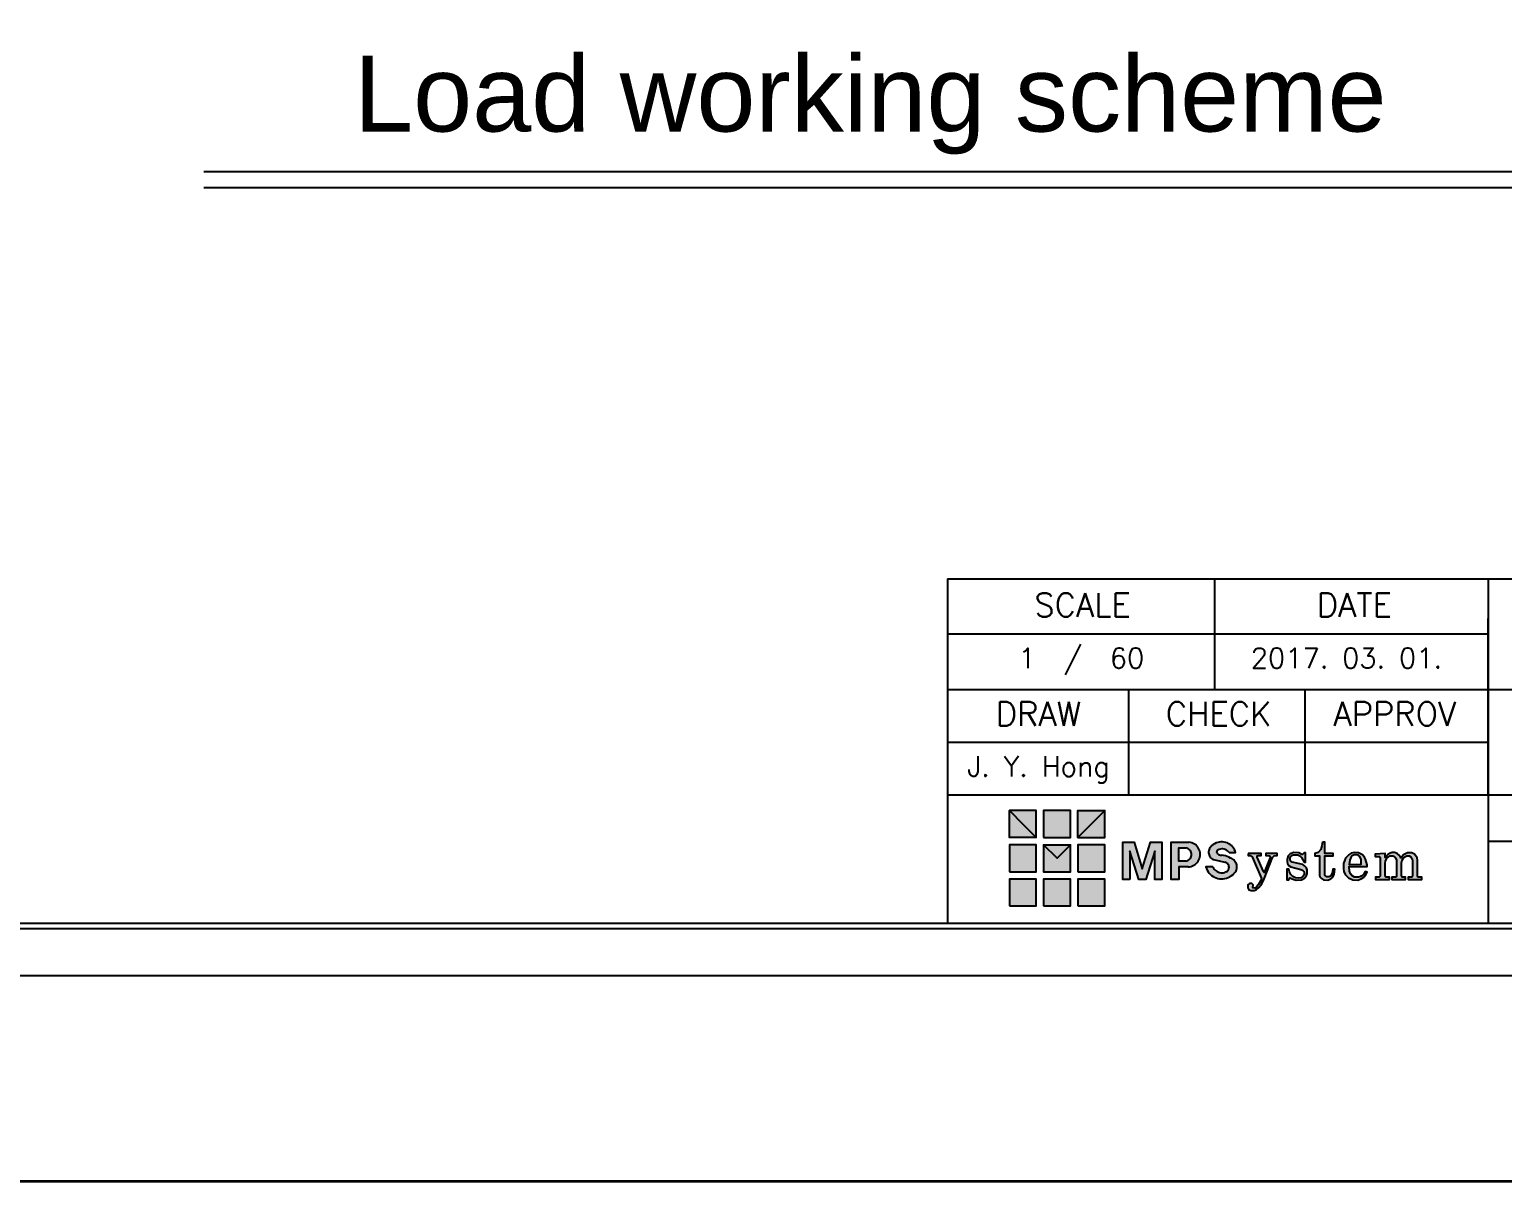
# Model space of a CAD drawing. Header units: millimetres. Extents: x -5 to 1510635, y -6 to 71285.
# Drawn here: x 1271271 to 1277207, y -5 to 4644 of the extents above; entities that cross this region are included whole.
import ezdxf
from ezdxf.enums import TextEntityAlignment as Align

# ---------------------------------------------------------------- set-up
doc = ezdxf.new("R2010")
doc.units = ezdxf.units.MM
doc.header["$LTSCALE"] = 1000
for name, color, linetype in [('10', 3, 'Continuous'), ('2', 42, 'Continuous'), ('3', 3, 'Continuous'), ('MP-2', 42, 'Continuous'), ('MP-3', 3, 'Continuous'), ('MP-7', 7, 'Continuous')]:
    doc.layers.add(name, color=color, linetype=linetype)
doc.styles.add('MPS', font='arial.ttf')
doc.styles.add('ROMANS', font='ROMANS.shx')

# ---------------------------------------------------------------- blocks, each defined once
blk = doc.blocks.new('MP LOGO')
h = blk.add_hatch(color=20)
h.paths.add_polyline_path([(9, 55), (0, 64), (0, 46), (18, 46)])
h.paths.add_polyline_path([(18, 41), (0, 41), (0, 23), (18, 23)])
h.paths.add_polyline_path([(32, 32), (23, 41), (23, 23), (41, 23), (41, 41)])
h.paths.add_polyline_path([(64, 23), (64, 41), (46, 41), (46, 23)])
h.paths.add_polyline_path([(64, 46), (64, 64), (55, 55), (46, 46)])
h.paths.add_polyline_path([(64, 18), (46, 18), (46, 0), (64, 0)])
h.paths.add_polyline_path([(0, 0), (18, 0), (18, 18), (0, 18)])
h = blk.add_hatch(color=131)
h.paths.add_polyline_path([(18, 64), (0, 64), (9, 55), (18, 46)])
h.paths.add_polyline_path([(41, 64), (23, 64), (23, 46), (41, 46)])
h.paths.add_polyline_path([(64, 64), (46, 64), (46, 46), (55, 55)])
h.paths.add_polyline_path([(41, 41), (23, 41), (32, 32)])
h.paths.add_polyline_path([(41, 18), (23, 18), (23, 0), (41, 0)])
at = {"color": 131}
for points in [[(9, 55), (18, 46), (18, 64), (0, 64)], [(23, 46), (41, 46), (41, 64), (23, 64)], [(55, 55), (46, 46), (46, 64), (64, 64)], [(23, 0), (41, 0), (41, 18), (23, 18)]]:
    blk.add_lwpolyline(points, close=True, dxfattribs=at)
at = {"color": 20}
for points in [[(9, 55), (18, 46), (0, 46), (0, 64)], [(55, 55), (46, 46), (64, 46), (64, 64)], [(0, 23), (18, 23), (18, 41), (0, 41)], [(32, 32), (23, 41), (23, 23), (41, 23), (41, 41)], [(46, 23), (64, 23), (64, 41), (46, 41)], [(0, 0), (18, 0), (18, 18), (0, 18)], [(46, 0), (64, 0), (64, 18), (46, 18)]]:
    blk.add_lwpolyline(points, close=True, dxfattribs=at)
at = {"color": 143}
blk.add_lwpolyline([(23, 41), (41, 41), (32, 32), (32, 32)], close=True, dxfattribs=at)
blk = doc.blocks.new('MP LOGO 02')
at = {"layer": 'MP-2'}
h = blk.add_hatch(color=256, dxfattribs=at)
h.paths.add_polyline_path([(8.379, 4.285), (7.624, 4.285), (7.624, 1.785), (8.092, 1.785), (8.092, 3.686), (8.692, 1.785), (9.16, 1.785), (9.758, 3.686), (9.758, 1.785), (10.227, 1.785), (10.227, 4.285), (9.472, 4.285), (8.925, 2.489)])
h.paths.add_polyline_path([(10.859, 1.785), (11.381, 1.785), (11.381, 2.619), (12.004, 2.619), (12.105, 2.628), (12.203, 2.649), (12.298, 2.683), (12.389, 2.727), (12.472, 2.781), (12.55, 2.845), (12.619, 2.92), (12.678, 3), (12.728, 3.088), (12.766, 3.181), (12.793, 3.277), (12.808, 3.377), (12.812, 3.477), (12.802, 3.578), (12.781, 3.676), (12.749, 3.771), (12.705, 3.862), (12.651, 3.946), (12.586, 4.024), (12.514, 4.093), (12.433, 4.153), (12.346, 4.203), (12.253, 4.242), (12.156, 4.269), (12.057, 4.285), (10.859, 4.285)])
h.paths.add_polyline_path([(11.381, 3.894), (11.849, 3.894), (11.918, 3.88), (11.986, 3.855), (12.047, 3.819), (12.103, 3.772), (12.15, 3.719), (12.188, 3.658), (12.216, 3.592), (12.233, 3.524), (12.239, 3.452), (12.233, 3.381), (12.216, 3.311), (12.188, 3.245), (12.15, 3.184), (12.103, 3.131), (12.047, 3.086), (11.986, 3.05), (11.918, 3.024), (11.849, 3.009), (11.381, 3.009)], flags=16)
h.paths.add_polyline_path([(14.022, 3.764), (14.097, 3.798), (14.176, 3.82), (14.258, 3.83), (14.34, 3.828), (14.421, 3.814), (14.499, 3.789), (14.572, 3.751), (14.64, 3.704), (14.7, 3.647), (14.75, 3.582), (15.193, 3.582), (15.159, 3.687), (15.114, 3.789), (15.058, 3.884), (14.991, 3.972), (14.914, 4.051), (14.828, 4.122), (14.735, 4.182), (14.636, 4.231), (14.532, 4.268), (14.424, 4.294), (14.315, 4.307), (14.204, 4.307), (14.094, 4.294), (13.986, 4.268), (13.881, 4.231), (13.783, 4.182), (13.69, 4.122), (13.604, 4.052), (13.527, 3.972), (13.478, 3.916), (13.438, 3.854), (13.407, 3.786), (13.385, 3.715), (13.375, 3.641), (13.375, 3.567), (13.385, 3.493), (13.405, 3.421), (13.436, 3.354), (13.476, 3.291), (13.524, 3.234), (13.579, 3.186), (13.642, 3.145), (13.709, 3.114), (14.464, 2.931), (14.547, 2.909), (14.645, 2.844), (14.718, 2.747), (14.751, 2.633), (14.744, 2.516), (14.699, 2.408), (14.62, 2.322), (14.542, 2.28), (14.46, 2.251), (14.375, 2.231), (14.288, 2.224), (14.201, 2.227), (14.114, 2.242), (14.031, 2.268), (13.951, 2.304), (13.877, 2.35), (13.809, 2.406), (13.75, 2.47), (13.699, 2.541), (13.657, 2.619), (13.189, 2.619), (13.227, 2.507), (13.278, 2.402), (13.34, 2.3), (13.411, 2.208), (13.492, 2.123), (13.582, 2.046), (13.678, 1.98), (13.781, 1.923), (13.891, 1.879), (14.003, 1.845), (14.119, 1.824), (14.236, 1.816), (14.354, 1.82), (14.47, 1.835), (14.584, 1.864), (14.694, 1.903), (14.8, 1.954), (14.9, 2.017), (14.993, 2.089), (15.078, 2.17), (15.153, 2.261), (15.219, 2.357), (15.249, 2.433), (15.267, 2.512), (15.276, 2.592), (15.274, 2.673), (15.262, 2.752), (15.24, 2.83), (15.209, 2.905), (15.168, 2.974), (15.12, 3.038), (15.063, 3.095), (14.999, 3.145), (14.929, 3.186), (14.855, 3.217), (14.742, 3.273), (14.625, 3.319), (14.504, 3.356), (14.381, 3.383), (14.257, 3.399), (14.179, 3.405), (14.103, 3.425), (14.032, 3.457), (13.953, 3.516), (13.917, 3.586), (13.922, 3.669), (13.967, 3.738)])
h.paths.add_polyline_path([(16.647, 3.285), (16.647, 3.36), (16.696, 3.397), (16.908, 3.397), (16.908, 3.522), (16.027, 3.522), (16.027, 3.397), (16.164, 3.385), (16.299, 3.298), (16.933, 1.846), (16.894, 1.711), (16.734, 1.438), (16.597, 1.276), (16.474, 1.203), (16.349, 1.215), (16.374, 1.413), (16.287, 1.513), (16.126, 1.513), (16.014, 1.425), (16.002, 1.215), (16.089, 1.091), (16.237, 1.028), (16.436, 1.028), (16.573, 1.078), (16.759, 1.226), (16.944, 1.488), (17.106, 1.823), (17.676, 3.248), (17.788, 3.36), (17.973, 3.397), (17.973, 3.522), (17.229, 3.522), (17.229, 3.397), (17.453, 3.373), (17.503, 3.31), (17.503, 3.248), (17.118, 2.256), (17.056, 2.318)])
h.paths.add_polyline_path([(18.991, 2.938), (18.893, 3.013), (18.855, 3.087), (18.855, 3.237), (18.893, 3.31), (19.005, 3.41), (19.078, 3.435), (19.376, 3.422), (19.5, 3.36), (19.623, 3.248), (19.785, 2.938), (19.885, 2.938), (19.885, 3.558), (19.785, 3.558), (19.674, 3.433), (19.438, 3.558), (19.103, 3.583), (18.855, 3.497), (18.72, 3.36), (18.645, 3.137), (18.645, 2.975), (18.681, 2.827), (18.731, 2.74), (18.893, 2.616), (19.562, 2.455), (19.673, 2.405), (19.785, 2.281), (19.785, 2.095), (19.71, 1.983), (19.562, 1.896), (19.438, 1.871), (19.215, 1.896), (19.028, 1.983), (18.905, 2.108), (18.806, 2.281), (18.756, 2.467), (18.62, 2.467), (18.62, 1.76), (18.756, 1.76), (18.843, 1.896), (19.103, 1.773), (19.252, 1.735), (19.623, 1.76), (19.822, 1.86), (19.958, 2.045), (19.995, 2.17), (19.995, 2.418), (19.947, 2.566), (19.822, 2.703), (19.698, 2.777)])
h.paths.add_polyline_path([(21.175, 3.36), (21.732, 3.36), (21.732, 3.522), (21.175, 3.522), (21.175, 4.278), (21.027, 4.278), (20.989, 4.03), (20.915, 3.793), (20.742, 3.583), (20.518, 3.522), (20.518, 3.36), (20.815, 3.36), (20.815, 2.058), (20.852, 1.958), (20.964, 1.835), (21.089, 1.76), (21.385, 1.735), (21.584, 1.81), (21.709, 1.921), (21.807, 2.133), (21.844, 2.467), (21.709, 2.467), (21.684, 2.206), (21.559, 1.996), (21.447, 1.946), (21.324, 1.946), (21.2, 2.033), (21.175, 2.095)])
h.paths.add_polyline_path([(24.016, 2.641), (24.016, 2.753), (23.916, 3.15), (23.842, 3.285), (23.706, 3.435), (23.433, 3.572), (23.147, 3.583), (22.949, 3.533), (22.812, 3.46), (22.566, 3.198), (22.441, 2.852), (22.429, 2.492), (22.466, 2.306), (22.552, 2.12), (22.764, 1.885), (23.061, 1.748), (23.408, 1.735), (23.631, 1.81), (23.804, 1.933), (23.916, 2.07), (24.016, 2.268), (23.891, 2.306), (23.768, 2.12), (23.631, 1.996), (23.532, 1.946), (23.433, 1.921), (23.172, 1.933), (22.999, 2.033), (22.912, 2.145), (22.837, 2.343), (22.812, 2.641)])
h.paths.add_polyline_path([(22.812, 2.79), (22.851, 3.075), (22.924, 3.248), (23.024, 3.373), (23.161, 3.435), (23.346, 3.435), (23.446, 3.397), (23.532, 3.323), (23.619, 3.125), (23.619, 2.802)], flags=16)
h.paths.add_polyline_path([(25.231, 2.863), (25.256, 3.013), (25.343, 3.198), (25.43, 3.285), (25.566, 3.36), (25.753, 3.36), (25.865, 3.31), (25.938, 3.223), (26, 3.063), (26, 1.983), (25.938, 1.921), (25.678, 1.921), (25.678, 1.785), (26.608, 1.785), (26.608, 1.921), (26.385, 1.921), (26.335, 1.996), (26.335, 2.888), (26.373, 3.063), (26.435, 3.187), (26.508, 3.273), (26.682, 3.36), (26.857, 3.36), (26.968, 3.298), (27.042, 3.173), (27.078, 3), (27.078, 2.008), (27.017, 1.921), (26.77, 1.921), (26.77, 1.785), (27.699, 1.785), (27.699, 1.921), (27.463, 1.921), (27.413, 1.983), (27.413, 3.063), (27.377, 3.237), (27.215, 3.472), (27.017, 3.572), (26.745, 3.572), (26.472, 3.435), (26.348, 3.298), (26.335, 3.248), (26.286, 3.223), (26.223, 3.36), (26.05, 3.522), (25.865, 3.583), (25.703, 3.583), (25.566, 3.547), (25.418, 3.46), (25.318, 3.373), (25.256, 3.262), (25.231, 3.262), (25.231, 3.522), (24.563, 3.483), (24.563, 3.323), (24.848, 3.323), (24.898, 3.248), (24.898, 1.996), (24.835, 1.921), (24.574, 1.921), (24.574, 1.785), (24.898, 1.785), (25.516, 1.785), (25.516, 1.921), (25.281, 1.921), (25.231, 1.996)])
for points in [[(8.092, 1.785), (7.624, 1.785), (7.624, 4.285), (8.379, 4.285), (8.925, 2.489), (9.472, 4.285), (10.227, 4.285), (10.227, 1.785), (9.758, 1.785), (9.758, 3.686), (9.16, 1.785), (8.692, 1.785), (8.092, 3.686), (8.092, 1.785)], [(21.027, 4.278), (20.989, 4.03), (20.915, 3.793), (20.742, 3.583), (20.518, 3.522), (20.518, 3.36), (20.815, 3.36), (20.815, 2.058), (20.852, 1.958), (20.964, 1.835), (21.089, 1.76), (21.385, 1.735), (21.584, 1.81), (21.709, 1.921), (21.807, 2.133), (21.844, 2.467), (21.709, 2.467), (21.684, 2.206), (21.559, 1.996), (21.447, 1.946), (21.324, 1.946), (21.2, 2.033), (21.175, 2.095), (21.175, 3.36), (21.732, 3.36), (21.732, 3.522), (21.175, 3.522), (21.175, 4.278), (21.027, 4.278)], [(16.027, 3.522), (16.027, 3.397), (16.164, 3.385), (16.299, 3.298), (16.933, 1.846), (16.894, 1.711), (16.734, 1.438), (16.597, 1.276), (16.474, 1.203), (16.349, 1.215), (16.374, 1.413), (16.287, 1.513), (16.126, 1.513), (16.014, 1.425), (16.002, 1.215), (16.089, 1.091), (16.237, 1.028), (16.436, 1.028), (16.573, 1.078), (16.759, 1.226), (16.944, 1.488), (17.106, 1.823), (17.676, 3.248), (17.788, 3.36), (17.973, 3.397), (17.973, 3.522), (17.229, 3.522), (17.229, 3.397), (17.453, 3.373), (17.503, 3.31), (17.503, 3.248), (17.118, 2.256), (17.056, 2.318), (16.647, 3.285), (16.647, 3.36), (16.696, 3.397), (16.908, 3.397), (16.908, 3.522), (16.027, 3.522)], [(19.103, 3.583), (18.855, 3.497), (18.72, 3.36), (18.645, 3.137), (18.645, 2.975), (18.681, 2.827), (18.731, 2.74), (18.893, 2.616), (19.562, 2.455), (19.673, 2.405), (19.785, 2.281), (19.785, 2.095), (19.71, 1.983), (19.562, 1.896), (19.438, 1.871), (19.215, 1.896), (19.028, 1.983), (18.905, 2.108), (18.806, 2.281), (18.756, 2.467), (18.62, 2.467), (18.62, 1.76), (18.756, 1.76), (18.843, 1.896), (19.103, 1.773), (19.252, 1.735), (19.623, 1.76), (19.822, 1.86), (19.958, 2.045), (19.995, 2.17), (19.995, 2.418), (19.947, 2.566), (19.822, 2.703), (19.698, 2.777), (18.991, 2.938), (18.893, 3.013), (18.855, 3.087), (18.855, 3.237), (18.893, 3.31), (19.005, 3.41), (19.078, 3.435), (19.376, 3.422), (19.5, 3.36), (19.623, 3.248), (19.785, 2.938), (19.885, 2.938), (19.885, 3.558), (19.785, 3.558), (19.686, 3.447), (19.648, 3.447), (19.438, 3.558), (19.103, 3.583)], [(23.147, 3.583), (22.949, 3.533), (22.812, 3.46), (22.566, 3.198), (22.441, 2.852), (22.429, 2.492), (22.466, 2.306), (22.552, 2.12), (22.764, 1.885), (23.061, 1.748), (23.408, 1.735), (23.631, 1.81), (23.804, 1.933), (23.916, 2.07), (24.016, 2.268), (23.891, 2.306), (23.768, 2.12), (23.631, 1.996), (23.532, 1.946), (23.433, 1.921), (23.172, 1.933), (22.999, 2.033), (22.912, 2.145), (22.837, 2.343), (22.812, 2.641), (24.016, 2.641), (24.016, 2.753), (23.916, 3.15), (23.842, 3.285), (23.706, 3.435), (23.433, 3.572), (23.147, 3.583)], [(23.161, 3.435), (23.024, 3.373), (22.924, 3.248), (22.851, 3.075), (22.812, 2.79), (23.619, 2.802), (23.619, 3.125), (23.532, 3.323), (23.446, 3.397), (23.346, 3.435), (23.161, 3.435)], [(25.703, 3.583), (25.566, 3.547), (25.418, 3.46), (25.318, 3.373), (25.256, 3.262), (25.231, 3.262), (25.231, 3.522), (24.563, 3.483), (24.563, 3.323), (24.848, 3.323), (24.898, 3.248), (24.898, 1.996), (24.835, 1.921), (24.574, 1.921), (24.574, 1.785), (24.898, 1.785), (25.516, 1.785), (25.516, 1.921), (25.281, 1.921), (25.231, 1.996), (25.231, 2.863), (25.256, 3.013), (25.343, 3.198), (25.43, 3.285), (25.566, 3.36), (25.753, 3.36), (25.865, 3.31), (25.938, 3.223), (26, 3.063), (26, 1.983), (25.938, 1.921), (25.678, 1.921), (25.678, 1.785), (26.608, 1.785), (26.608, 1.921), (26.385, 1.921), (26.335, 1.996), (26.335, 2.888), (26.373, 3.063), (26.435, 3.187), (26.508, 3.273), (26.682, 3.36), (26.857, 3.36), (26.968, 3.298), (27.042, 3.173), (27.078, 3), (27.078, 2.008), (27.017, 1.921), (26.77, 1.921), (26.77, 1.785), (27.699, 1.785), (27.699, 1.921), (27.463, 1.921), (27.413, 1.983), (27.413, 3.063), (27.377, 3.237), (27.215, 3.472), (27.017, 3.572), (26.745, 3.572), (26.472, 3.435), (26.348, 3.298), (26.335, 3.248), (26.286, 3.223), (26.223, 3.36), (26.05, 3.522), (25.865, 3.583), (25.703, 3.583)]]:
    blk.add_lwpolyline(points, close=True, dxfattribs=at)
for points in [[(12.004, 2.619), (11.381, 2.619), (11.381, 1.785), (10.859, 1.785), (10.859, 4.285), (12.057, 4.285)], [(12.004, 2.619), (12.105, 2.628), (12.203, 2.649), (12.298, 2.683), (12.389, 2.727), (12.472, 2.781), (12.55, 2.845), (12.619, 2.92), (12.678, 3), (12.728, 3.088), (12.766, 3.181), (12.793, 3.277), (12.808, 3.377), (12.812, 3.477), (12.802, 3.578), (12.781, 3.676), (12.749, 3.771), (12.705, 3.862), (12.651, 3.946), (12.586, 4.024), (12.514, 4.093), (12.433, 4.153), (12.346, 4.203), (12.253, 4.242), (12.156, 4.269), (12.057, 4.285)], [(14.75, 3.582), (15.193, 3.582), (15.159, 3.687), (15.114, 3.789), (15.058, 3.884), (14.991, 3.972), (14.914, 4.051), (14.828, 4.122), (14.735, 4.182), (14.636, 4.231), (14.532, 4.268), (14.424, 4.294), (14.315, 4.307), (14.204, 4.307), (14.094, 4.294), (13.986, 4.268), (13.881, 4.231), (13.783, 4.182), (13.69, 4.122), (13.604, 4.052), (13.527, 3.972), (13.478, 3.916), (13.438, 3.854), (13.407, 3.786), (13.385, 3.715), (13.375, 3.641), (13.375, 3.567), (13.385, 3.493), (13.405, 3.421), (13.436, 3.354), (13.476, 3.291), (13.524, 3.234), (13.579, 3.186), (13.642, 3.145), (13.709, 3.114), (14.464, 2.931)], [(11.849, 3.009), (11.381, 3.009), (11.381, 3.894), (11.849, 3.894)], [(11.849, 3.009), (11.918, 3.024), (11.986, 3.05), (12.047, 3.086), (12.103, 3.131), (12.15, 3.184), (12.188, 3.245), (12.216, 3.311), (12.233, 3.381), (12.239, 3.452), (12.233, 3.524), (12.216, 3.592), (12.188, 3.658), (12.15, 3.719), (12.103, 3.772), (12.047, 3.819), (11.986, 3.855), (11.918, 3.88), (11.849, 3.894)], [(13.657, 2.619), (13.189, 2.619), (13.227, 2.507), (13.278, 2.402), (13.34, 2.3), (13.411, 2.208), (13.492, 2.123), (13.582, 2.046), (13.678, 1.98), (13.781, 1.923), (13.891, 1.879), (14.003, 1.845), (14.119, 1.824), (14.236, 1.816), (14.354, 1.82), (14.47, 1.835), (14.584, 1.864), (14.694, 1.903), (14.8, 1.954), (14.9, 2.017), (14.993, 2.089), (15.078, 2.17), (15.153, 2.261), (15.219, 2.357), (15.249, 2.433), (15.267, 2.512), (15.276, 2.592), (15.274, 2.673), (15.262, 2.752), (15.24, 2.83), (15.209, 2.905), (15.168, 2.974), (15.12, 3.038), (15.063, 3.095), (14.999, 3.145), (14.929, 3.186), (14.855, 3.217), (14.742, 3.273), (14.625, 3.319), (14.504, 3.356), (14.381, 3.383), (14.257, 3.399)], [(14.022, 3.764), (13.986, 3.747), (13.956, 3.72), (13.934, 3.686), (13.921, 3.649), (13.918, 3.61), (13.925, 3.57), (13.944, 3.534), (13.97, 3.504)], [(13.97, 3.504), (14.032, 3.457), (14.103, 3.425), (14.179, 3.405), (14.257, 3.399)], [(14.75, 3.582), (14.7, 3.647), (14.64, 3.704), (14.572, 3.751), (14.499, 3.789), (14.421, 3.814), (14.34, 3.828), (14.258, 3.83), (14.176, 3.82), (14.097, 3.798), (14.022, 3.764)], [(13.657, 2.619), (13.699, 2.541), (13.75, 2.47), (13.809, 2.406), (13.877, 2.35), (13.951, 2.304), (14.031, 2.268), (14.114, 2.242), (14.201, 2.227), (14.288, 2.224), (14.375, 2.231), (14.46, 2.251), (14.542, 2.28)], [(14.542, 2.28), (14.593, 2.307), (14.64, 2.343), (14.679, 2.386), (14.711, 2.436), (14.733, 2.49), (14.746, 2.547), (14.749, 2.606), (14.742, 2.663), (14.726, 2.72), (14.699, 2.772), (14.664, 2.819), (14.622, 2.859), (14.574, 2.892), (14.521, 2.916), (14.464, 2.931)]]:
    blk.add_lwpolyline(points, dxfattribs=at)
at = {"color": 40, "xscale": 0.1000000000000227, "yscale": 0.1000000000000227, "zscale": 0.1000000000000227}
blk.add_blockref('MP LOGO', (0, 0), dxfattribs=at)

msp = doc.modelspace()

# ---------------------------------------------------------------- linework, layer by layer
for p, q in [((1256814, 1019.351), (1280016, 1019.351)), ((1256835, 1040.351), (1279995, 1040.351)), ((1256625, 830.351), (1280205, 830.351))]:
    msp.add_line(p, q)
at = {"layer": '10'}
for p, q in [((1277362.071, 4069.54), (1271973.989, 4069.54)), ((1277362.071, 4005.25), (1271973.989, 4005.25))]:
    msp.add_line(p, q, dxfattribs=at)
at = {"layer": '2'}
msp.add_line((1276045.516, 2428.315), (1276045.516, 1983.039), dxfattribs=at)
at = {"layer": 'MP-2'}
for p, q in [((1274969.744, 2428.315), (1274969.744, 1038.23)), ((1274969.744, 2428.315), (1279995, 2428.315)), ((1277148.917, 2428.315), (1277148.917, 1038.23)), ((1277148.917, 1558.343), (1277148.917, 2269.288)), ((1274969.744, 2207.548), (1277148.917, 2207.548)), ((1274969.744, 1983.039), (1279995, 1983.039)), ((1275699.398, 1983.039), (1275699.398, 1558.343)), ((1276410.344, 1983.039), (1276410.344, 1558.343)), ((1274969.744, 1770.691), (1277148.917, 1770.691)), ((1274969.744, 1558.343), (1279995, 1558.343)), ((1277148.917, 1371.833), (1279995, 1371.833))]:
    msp.add_line(p, q, dxfattribs=at)
at = {"layer": 'MP-2', "const_width": 10}
msp.add_lwpolyline([(1255800, 0), (1255800, 17820), (1281030, 17820), (1281030, 0)], close=True, dxfattribs=at)

# ---------------------------------------------------------------- block references
at = {"layer": 'MP-3', "xscale": 60, "yscale": 60, "zscale": 60}
msp.add_blockref('MP LOGO 02', (1275219.516, 1110.316), dxfattribs=at)

# ---------------------------------------------------------------- texts
at = {"layer": '3', "style": 'ROMANS'}
for s, p in [('SCALE', (1275514.482, 2276.343)), ('DATE', (1276609.59, 2276.343)), ('DRAW', (1275336.433, 1836.962)), ('CHECK', (1276062.74, 1836.962)), ('APPROV', (1276772.77, 1836.962))]:
    msp.add_text(s, height=95.4545, dxfattribs=at).set_placement(p, align=Align.CENTER)
at = {"layer": 'MP-2', "style": 'ROMANS'}
for s, p in [('1  /  60', (1275509.494, 2068.958)), ('2017. 03. 01.', (1276577.408, 2068.958)), ('J. Y. Hong', (1275337.039, 1632.601))]:
    msp.add_text(s, height=81, dxfattribs=at).set_placement(p, align=Align.CENTER)
at = {"layer": 'MP-7', "color": 0, "style": 'MPS'}
msp.add_text('Load working scheme', height=306.18, dxfattribs=at).set_placement((1274659.199, 4347.409), align=Align.MIDDLE)

doc.saveas('drawing.dxf')
